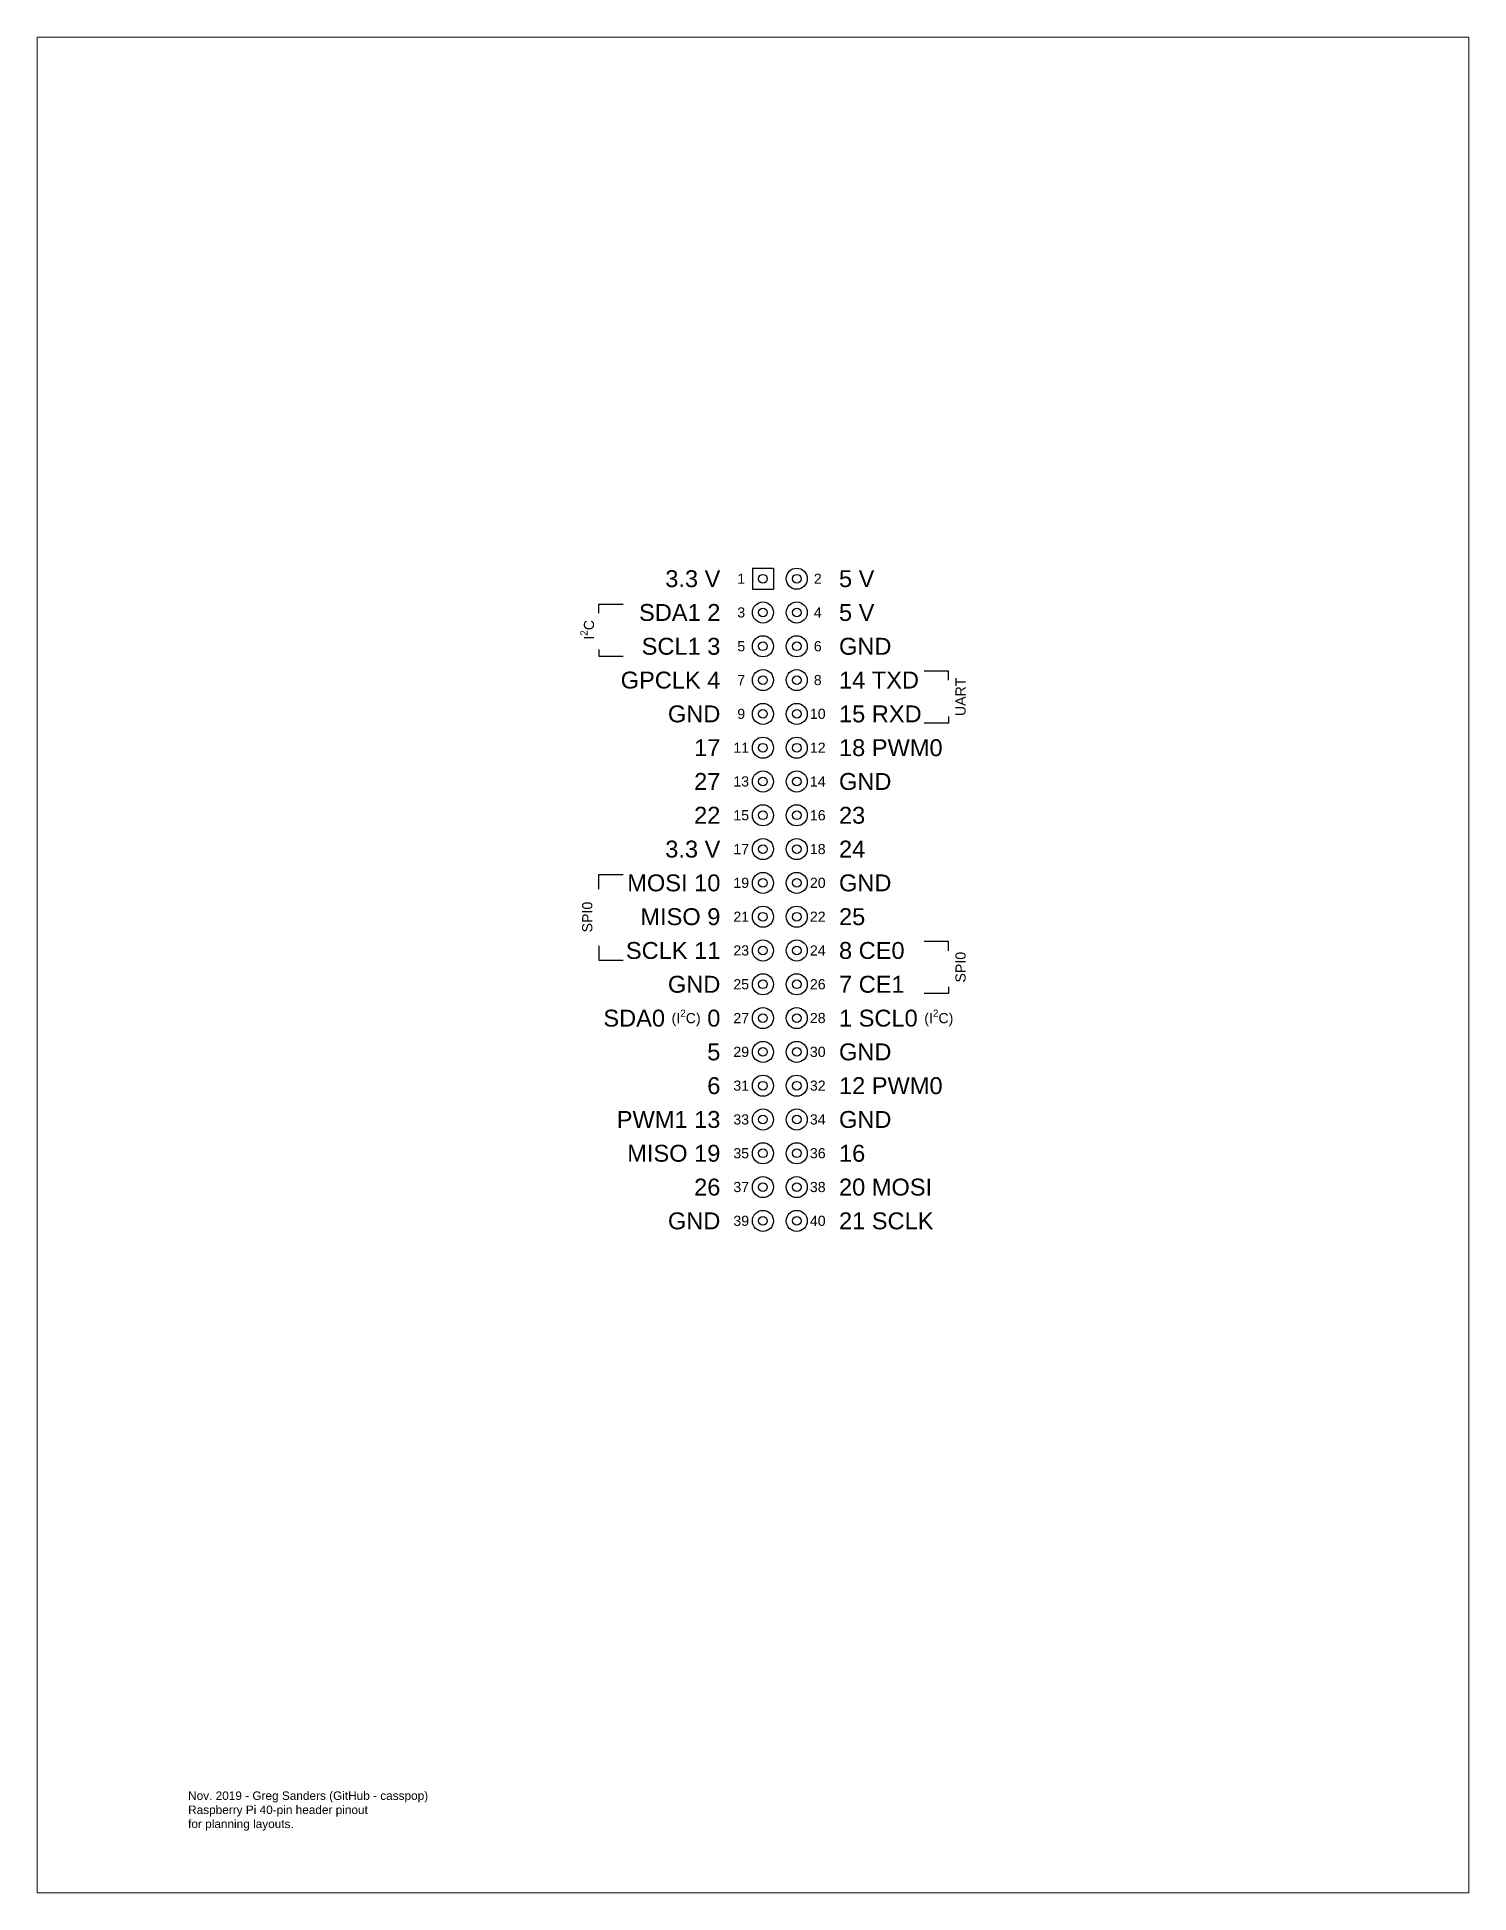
# Paper-space layout 'Layout1' of a CAD drawing. Header units: inches. Extents: x -0.7 to 7.8, y -0.2 to 10.8.
# The model-space entities are those that its viewports show. They can reach past a viewport. Long polylines and large blocks are cut down to what shows.
import ezdxf

# ---------------------------------------------------------------- set-up
doc = ezdxf.new("R2010")
doc.units = ezdxf.units.IN
doc.header["$MEASUREMENT"] = 0
doc.styles.add('Clark Text', font='arial.ttf')

msp = doc.modelspace()

# ---------------------------------------------------------------- linework, layer by layer
for points in [[(-0.0831, 1.9978), (-0.0831, 1.9665), (-0.0831, 1.9353), (-0.0519, 1.9353), (-0.0206, 1.9353)], [(-0.083, 1.9978), (-0.0518, 1.9978), (-0.0205, 1.9978)], [(-0.0206, 1.9978), (-0.0206, 1.9665), (-0.0206, 1.9353)], [(-0.5374, 1.8641), (-0.5374, 1.8913), (-0.4656, 1.8913)], [(-0.5374, 1.7572), (-0.5374, 1.7371), (-0.4656, 1.7371)], [(0.4974, 1.6659), (0.4974, 1.6932), (0.4253, 1.6932)], [(0.4974, 1.5591), (0.4974, 1.539), (0.4253, 1.539)], [(-0.5374, 1.0481), (-0.5374, 1.0913), (-0.4656, 1.0913)], [(-0.5374, 0.8808), (-0.5374, 0.838), (-0.4656, 0.838)], [(0.4974, 0.8659), (0.4974, 0.8932), (0.4253, 0.8932)], [(0.4974, 0.7591), (0.4974, 0.739), (0.4253, 0.739)]]:
    msp.add_lwpolyline(points)
for centre, radius in [((-0.0518, 1.9665), 0.0128), ((0.0482, 1.9665), 0.0312), ((0.0482, 1.9665), 0.0128), ((-0.0518, 1.8665), 0.0312), ((-0.0518, 1.8665), 0.0128), ((0.0482, 1.8665), 0.0312), ((0.0482, 1.8665), 0.0128), ((-0.0518, 1.7665), 0.0312), ((-0.0518, 1.7665), 0.0128), ((0.0482, 1.7665), 0.0312), ((0.0482, 1.7665), 0.0128), ((-0.0518, 1.6665), 0.0312), ((-0.0518, 1.6665), 0.0128), ((0.0482, 1.6665), 0.0312), ((0.0482, 1.6665), 0.0128), ((-0.0518, 1.5665), 0.0312), ((0.0482, 1.5665), 0.0312), ((-0.0518, 1.5665), 0.0128), ((0.0482, 1.5665), 0.0128), ((-0.0518, 1.4665), 0.0312), ((0.0482, 1.4665), 0.0312), ((-0.0518, 1.4665), 0.0128), ((0.0482, 1.4665), 0.0128), ((-0.0518, 1.3665), 0.0312), ((-0.0518, 1.3665), 0.0128), ((0.0482, 1.3665), 0.0312), ((0.0482, 1.3665), 0.0128), ((-0.0518, 1.2665), 0.0312), ((-0.0518, 1.2665), 0.0128), ((0.0482, 1.2665), 0.0312), ((0.0482, 1.2665), 0.0128), ((-0.0518, 1.1665), 0.0312), ((-0.0518, 1.1665), 0.0128), ((0.0482, 1.1665), 0.0312), ((0.0482, 1.1665), 0.0128), ((-0.0518, 1.0665), 0.0312), ((-0.0518, 1.0665), 0.0128), ((0.0482, 1.0665), 0.0312), ((0.0482, 1.0665), 0.0128), ((-0.0518, 0.9665), 0.0312), ((0.0482, 0.9665), 0.0312), ((-0.0518, 0.9665), 0.0128), ((0.0482, 0.9665), 0.0128), ((-0.0518, 0.8665), 0.0312), ((-0.0518, 0.8665), 0.0128), ((0.0482, 0.8665), 0.0312), ((0.0482, 0.8665), 0.0128), ((-0.0518, 0.7665), 0.0312), ((-0.0518, 0.7665), 0.0128), ((0.0482, 0.7665), 0.0312), ((0.0482, 0.7665), 0.0128), ((-0.0518, 0.6665), 0.0312), ((-0.0518, 0.6665), 0.0128), ((0.0482, 0.6665), 0.0312), ((0.0482, 0.6665), 0.0128), ((-0.0518, 0.5665), 0.0312), ((-0.0518, 0.5665), 0.0128), ((0.0482, 0.5665), 0.0312), ((0.0482, 0.5665), 0.0128), ((-0.0518, 0.4665), 0.0312), ((0.0482, 0.4665), 0.0312), ((-0.0518, 0.4665), 0.0128), ((0.0482, 0.4665), 0.0128), ((-0.0518, 0.3665), 0.0312), ((0.0482, 0.3665), 0.0312), ((-0.0518, 0.3665), 0.0128), ((0.0482, 0.3665), 0.0128), ((-0.0518, 0.2665), 0.0312), ((-0.0518, 0.2665), 0.0128), ((0.0482, 0.2665), 0.0312), ((0.0482, 0.2665), 0.0128), ((-0.0518, 0.1665), 0.0312), ((-0.0518, 0.1665), 0.0128), ((0.0482, 0.1665), 0.0312), ((0.0482, 0.1665), 0.0128), ((-0.0518, 0.0665), 0.0312), ((-0.0518, 0.0665), 0.0128), ((0.0482, 0.0665), 0.0312), ((0.0482, 0.0665), 0.0128)]:
    msp.add_circle(centre, radius)

# ---------------------------------------------------------------- texts
at = {"style": 'Clark Text'}
for s, width, insert, char_height, attachment_point in [('3.3 V', 0.307344, (-0.1778, 1.9916), 0.05, 3), ('1', 0.089552, (-0.1161, 1.9665), 0.03, 5), ('2', 0.089552, (0.1104, 1.9665), 0.03, 5), ('5 V', 0.307344, (0.1732, 1.9916), 0.05, 1), ('SDA1 2', 0.307344, (-0.1778, 1.8916), 0.05, 3), ('3', 0.089552, (-0.1161, 1.8665), 0.03, 5), ('4', 0.089552, (0.1104, 1.8665), 0.03, 5), ('5 V', 0.307344, (0.1732, 1.8916), 0.05, 1), ('SCL1 3', 0.307344, (-0.1778, 1.7916), 0.05, 3), ('5', 0.089552, (-0.1161, 1.7665), 0.03, 5), ('6', 0.089552, (0.1104, 1.7665), 0.03, 5), ('GPCLK 4', 0.307344, (-0.1778, 1.6916), 0.05, 3), ('7', 0.089552, (-0.1161, 1.6665), 0.03, 5), ('8', 0.089552, (0.1104, 1.6665), 0.03, 5), ('14 TXD', 0.307344, (0.1732, 1.6916), 0.05, 1), ('9', 0.089552, (-0.1161, 1.5665), 0.03, 5), ('10', 0.089552, (0.1104, 1.5665), 0.03, 5), ('15 RXD', 0.307344, (0.1732, 1.5916), 0.05, 1), ('17', 0.307344, (-0.1778, 1.4916), 0.05, 3), ('18 PWM0', 0.307344, (0.1732, 1.4916), 0.05, 1), ('11', 0.089552, (-0.1161, 1.4665), 0.03, 5), ('12', 0.089552, (0.1104, 1.4665), 0.03, 5), ('27', 0.307344, (-0.1778, 1.3916), 0.05, 3), ('13', 0.089552, (-0.1161, 1.3665), 0.03, 5), ('14', 0.089552, (0.1104, 1.3665), 0.03, 5), ('22', 0.307344, (-0.1778, 1.2916), 0.05, 3), ('15', 0.089552, (-0.1161, 1.2665), 0.03, 5), ('16', 0.089552, (0.1104, 1.2665), 0.03, 5), ('23', 0.307344, (0.1732, 1.2916), 0.05, 1), ('3.3 V', 0.307344, (-0.1778, 1.1916), 0.05, 3), ('17', 0.089552, (-0.1161, 1.1665), 0.03, 5), ('18', 0.089552, (0.1104, 1.1665), 0.03, 5), ('24', 0.307344, (0.1732, 1.1916), 0.05, 1), ('MOSI 10', 0.307344, (-0.1778, 1.0916), 0.05, 3), ('19', 0.089552, (-0.1161, 1.0665), 0.03, 5), ('20', 0.089552, (0.1104, 1.0665), 0.03, 5), ('MISO 9', 0.307344, (-0.1778, 0.9916), 0.05, 3), ('25', 0.307344, (0.1732, 0.9916), 0.05, 1), ('21', 0.089552, (-0.1161, 0.9665), 0.03, 5), ('22', 0.089552, (0.1104, 0.9665), 0.03, 5), ('SCLK 11', 0.307344, (-0.1778, 0.8916), 0.05, 3), ('23', 0.089552, (-0.1161, 0.8665), 0.03, 5), ('24', 0.089552, (0.1104, 0.8665), 0.03, 5), ('8 CE0', 0.307344, (0.1732, 0.8916), 0.05, 1), ('25', 0.089552, (-0.1161, 0.7665), 0.03, 5), ('26', 0.089552, (0.1104, 0.7665), 0.03, 5), ('7 CE1', 0.307344, (0.1732, 0.7916), 0.05, 1), ('\\A1;SDA0 {\\H0.6x;(I\\H0.7x;\\S2^ ;\\H1.42857x;C)} 0', 0.460604, (-0.1778, 0.6916), 0.05, 3), ('27', 0.089552, (-0.1161, 0.6665), 0.03, 5), ('28', 0.089552, (0.1104, 0.6665), 0.03, 5), ('\\A1;1 SCL0 {\\H0.6x;(I\\H0.7x;\\S2^ ;\\H1.42857x;C)}', 0.423204, (0.1732, 0.6916), 0.05, 1), ('5', 0.307344, (-0.1778, 0.5916), 0.05, 3), ('29', 0.089552, (-0.1161, 0.5665), 0.03, 5), ('30', 0.089552, (0.1104, 0.5665), 0.03, 5), ('6', 0.307344, (-0.1778, 0.4916), 0.05, 3), ('31', 0.089552, (-0.1161, 0.4665), 0.03, 5), ('32', 0.089552, (0.1104, 0.4665), 0.03, 5), ('12 PWM0', 0.307344, (0.1732, 0.4916), 0.05, 1), ('PWM1 13', 0.307344, (-0.1778, 0.3916), 0.05, 3), ('33', 0.089552, (-0.1161, 0.3665), 0.03, 5), ('34', 0.089552, (0.1104, 0.3665), 0.03, 5), ('MISO 19', 0.307344, (-0.1778, 0.2916), 0.05, 3), ('35', 0.089552, (-0.1161, 0.2665), 0.03, 5), ('36', 0.089552, (0.1104, 0.2665), 0.03, 5), ('16', 0.307344, (0.1732, 0.2916), 0.05, 1), ('26', 0.307344, (-0.1778, 0.1916), 0.05, 3), ('37', 0.089552, (-0.1161, 0.1665), 0.03, 5), ('38', 0.089552, (0.1104, 0.1665), 0.03, 5), ('20 MOSI', 0.623859, (0.1732, 0.1916), 0.05, 1), ('39', 0.089552, (-0.1161, 0.0665), 0.03, 5), ('40', 0.089552, (0.1104, 0.0665), 0.03, 5), ('21 SCLK', 0.627191, (0.1732, 0.0916), 0.05, 1)]:
    msp.add_mtext_dynamic_manual_height_columns(s, width=width, gutter_width=3.1625, heights=[0], dxfattribs=dict(at, insert=insert, char_height=char_height, attachment_point=attachment_point))
at = {"char_height": 0.03, "attachment_point": 5, "rotation": 90, "style": 'Clark Text'}
for s, insert in [('\\A1;I{\\H0.7x;\\S2^ ;}C', (-0.5716, 1.8152)), ('UART', (0.533, 1.6171)), ('SPI0', (-0.5716, 0.9654)), ('SPI0', (0.533, 0.8171))]:
    msp.add_mtext_dynamic_manual_height_columns(s, width=0.307344, gutter_width=3.1625, heights=[0], dxfattribs=dict(at, insert=insert))
at = {"color": 3, "char_height": 0.05, "style": 'Clark Text'}
for insert, attachment_point in [((0.1732, 1.7916), 1), ((-0.1778, 1.5916), 3), ((0.1732, 1.3916), 1), ((0.1732, 1.0916), 1), ((-0.1778, 0.7916), 3), ((0.1732, 0.5916), 1), ((0.1732, 0.3916), 1), ((-0.1778, 0.0916), 3)]:
    msp.add_mtext_dynamic_manual_height_columns('GND', width=0.307344, gutter_width=3.1625, heights=[0], dxfattribs=dict(at, insert=insert, attachment_point=attachment_point))

psp = doc.layouts.get("Layout1")

# ---------------------------------------------------------------- texts
at = {"insert": (0.198, 0.385), "char_height": 0.05, "attachment_point": 1, "style": 'Clark Text'}
psp.add_mtext_dynamic_manual_height_columns('Nov. 2019 - Greg Sanders (GitHub - casspop)\\PRaspberry Pi 40-pin header pinout\\Pfor planning layouts.', width=2.96385, gutter_width=3.162, heights=[0], dxfattribs=at)

# ---------------------------------------------------------------- viewports
at = {"layer": '0'}
psp.add_viewport(center=(3.541, 5.275), size=(8.474, 10.9812), view_center_point=(-0.0814, 0.8234), view_height=5.49059, dxfattribs=at)

doc.saveas('drawing.dxf')
